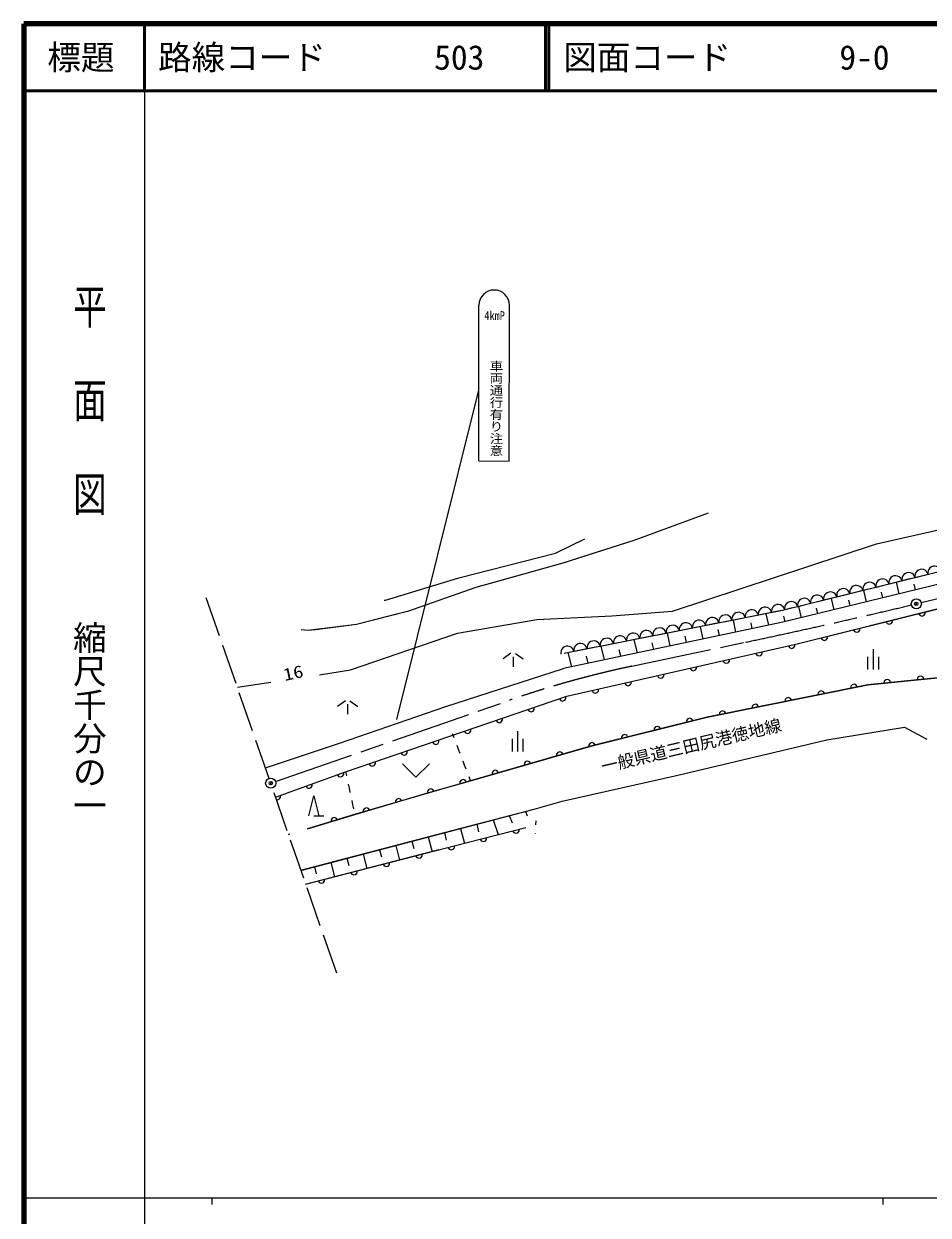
# Model space of a CAD drawing. Units: millimetres, scale not verified. Extents: x 40000 to 680000, y 20000 to 380000.
# Drawn here: x 40000 to 174750, y 202409 to 380000 of the extents above; entities that cross this region are included whole.
import ezdxf
from ezdxf.enums import TextEntityAlignment as Align

# ---------------------------------------------------------------- set-up
doc = ezdxf.new("R2010")
doc.units = ezdxf.units.MM
doc.header["$LTSCALE"] = 1000
doc.header["$PDMODE"] = 32
doc.header["$PDSIZE"] = 500
doc.linetypes.add('CHAIN', pattern=[18.5, 12, -1.5, 3.5, -1.5])
doc.linetypes.add('DASHED', pattern=[7.5, 6, -1.5])
for name, color, linetype, lineweight in [('M-BGD', 7, 'Continuous', 25), ('M-BGD-EXST', 7, 'Continuous', 25), ('M-BMK', 2, 'CHAIN', 13), ('M-BMK-SRVR', 3, 'Continuous', 25), ('M-STR-STRC', 7, 'Continuous', 25), ('M-TTL', 2, 'Continuous', 140), ('M-TTL-BAND', 7, 'Continuous', 25), ('M-TTL-LINE', 7, 'Continuous', 50)]:
    doc.layers.add(name, color=color, linetype=linetype, lineweight=lineweight)
for name, color, linetype in [('M-BMK-HTXT', 7, 'Continuous'), ('M-OTRS', 6, 'Continuous'), ('M-TTL-TXT', 7, 'Continuous')]:
    doc.layers.add(name, color=color, linetype=linetype)
doc.styles.add('@ＭＳ ゴシック', font='')
doc.styles.add('ＭＳ ゴシック', font='')
doc.styles.get('@ＭＳ ゴシック').set_extended_font_data('@MS Gothic')
doc.styles.get('ＭＳ ゴシック').set_extended_font_data('MS Gothic')

msp = doc.modelspace()

# ---------------------------------------------------------------- linework, layer by layer
at = {"layer": 'M-BGD'}
for p, q in [((141983, 307078), (133851, 304081)), ((169893, 296717), (168923, 296476)), ((170864, 296956), (169893, 296717)), ((170443, 295020), (170024, 296752)), ((171836, 297197), (170865, 296956)), ((172807, 297436), (171836, 297197)), ((173778, 297676), (172808, 297437)), ((174749, 297917), (173778, 297676)), ((163094, 295036), (162123, 294795)), ((164066, 295276), (163095, 295036)), ((165036, 295516), (164066, 295276)), ((166979, 295995), (165037, 295517)), ((165578, 293840), (165168, 295543)), ((167951, 296236), (166980, 295996)), ((168011, 294430), (167795, 295283)), ((168922, 296476), (167951, 296236)), ((172872, 295619), (172663, 296485)), ((155324, 293115), (154353, 292876)), ((156295, 293356), (155325, 293115)), ((155866, 291463), (155480, 293153)), ((157266, 293595), (156295, 293356)), ((158237, 293836), (157267, 293595)), ((159209, 294076), (158237, 293836)), ((160181, 294315), (159210, 294076)), ((161151, 294556), (160181, 294315)), ((160726, 292654), (160329, 294350)), ((162123, 294795), (161152, 294556)), ((163149, 293240), (162952, 294100)), ((146514, 291264), (145533, 291071)), ((147495, 291458), (146514, 291264)), ((148477, 291652), (147496, 291458)), ((149459, 291845), (148477, 291652)), ((150440, 292039), (149460, 291846)), ((151421, 292233), (150440, 292039)), ((150994, 290344), (150629, 292071)), ((152403, 292425), (151422, 292233)), ((153436, 290864), (153242, 291713)), ((154353, 292876), (153382, 292635)), ((158298, 292053), (158104, 292903)), ((137679, 289523), (136698, 289330)), ((138661, 289716), (137680, 289523)), ((139643, 289910), (138661, 289716)), ((140625, 290103), (139644, 289910)), ((141605, 290297), (140625, 290103)), ((141210, 288281), (140819, 290136)), ((142587, 290491), (141606, 290297)), ((143568, 290684), (142587, 290491)), ((143653, 288801), (143462, 289714)), ((144551, 290878), (143569, 290684)), ((145532, 291071), (144551, 290878)), ((146098, 289312), (145723, 291108)), ((148549, 289834), (148359, 290706)), ((128845, 287781), (127864, 287588)), ((129826, 287975), (128845, 287781)), ((130808, 288169), (129827, 287975)), ((131789, 288362), (130808, 288169)), ((131426, 286228), (130941, 288190)), ((132771, 288555), (131790, 288361)), ((133752, 288748), (132771, 288555)), ((133870, 286738), (133630, 287709)), ((134735, 288942), (133753, 288749)), ((135716, 289136), (134735, 288942)), ((136698, 289330), (135717, 289136)), ((136312, 287258), (135914, 289172)), ((138757, 287768), (138566, 288712)), ((120992, 286233), (120509, 286138)), ((121973, 286426), (120992, 286233)), ((121630, 284172), (121118, 286262)), ((122955, 286620), (121974, 286427)), ((123936, 286814), (122955, 286620)), ((124919, 287007), (123937, 286814)), ((125900, 287200), (124919, 287007)), ((126882, 287394), (125901, 287200)), ((126529, 285195), (126024, 287225)), ((127863, 287587), (126882, 287394)), ((128970, 285715), (128725, 286705)), ((124084, 284685), (123828, 285714)), ((71829, 281106), (76789, 281864)), ((103847, 274211), (104070, 273627)), ((75989, 269103), (83891, 271721)), ((83891, 271721), (87028, 272786)), ((104517, 272461), (104740, 271877)), ((104740, 271877), (104965, 271293)), ((105411, 270125), (105635, 269542)), ((77502, 264738), (87949, 268493)), ((87949, 268493), (88527, 268700)), ((87949, 268493), (88078, 267881)), ((105635, 269542), (105858, 268958)), ((88337, 266658), (88466, 266047)), ((106306, 267791), (106529, 267207)), ((106529, 267207), (106542, 267173)), ((88466, 266047), (88595, 265435)), ((88853, 264212), (88982, 263601)), ((88982, 263601), (89112, 262989)), ((115105, 262700), (116369, 263045)), ((81290, 253806), (115105, 262700)), ((82271, 260008), (89296, 262116)), ((109910, 261329), (110661, 259132)), ((112328, 261967), (112756, 260885)), ((114747, 262606), (115014, 261934)), ((116267, 261204), (116237, 260580)), ((102663, 259429), (102954, 258316)), ((105081, 260066), (105669, 257821)), ((106057, 257967), (114823, 260223)), ((107489, 260701), (107745, 259568)), ((116177, 259331), (116177, 259320)), ((79435, 259158), (79575, 259200)), ((79575, 259200), (79435, 259158)), ((81994, 251774), (106057, 257967)), ((95405, 257525), (95976, 255337)), ((97823, 258162), (98111, 257059)), ((100244, 258791), (100826, 256565)), ((81994, 251774), (101908, 256900)), ((90569, 256248), (91129, 254100)), ((92987, 256887), (93270, 255803)), ((83311, 254344), (83583, 253298)), ((85729, 254982), (86281, 252862)), ((88147, 255620), (88427, 254545))]:
    msp.add_line(p, q, dxfattribs=at)
at = {"layer": 'M-BGD', "linetype": 'DASHED'}
for p, q in [((76538, 267516), (66939, 295146)), ((86630, 238469), (77031, 266099))]:
    msp.add_line(p, q, dxfattribs=at)
at = {"layer": 'M-BGD'}
for points in [[(314797, 314915), (300925, 314499), (277896, 310859), (270340, 310024), (248254, 308270), (229926, 305981), (212355, 303484), (182499, 297970), (153094, 290786), (120404, 283911)], [(231727, 308770), (212392, 305837), (182452, 299821), (153050, 292553), (120509, 286138)], [(141983, 307078), (131032, 303042), (120299, 299594), (107361, 295960), (97151, 292406), (89586, 290453), (82317, 289544), (81307, 289655)], [(84037, 282972), (88653, 283678), (104631, 289191), (116460, 291200), (127633, 291771), (136674, 292443), (167062, 302484), (186836, 306943)], [(133851, 304081), (131032, 303042), (121992, 300138)], [(93702, 294078), (93904, 294107), (104799, 297393), (119211, 301114), (123612, 303224)], [(120801, 299755), (120299, 299594), (108773, 296356)], [(77500, 264743), (87946, 268502), (120900, 279754), (155239, 287586), (176641, 292921), (191569, 295581)], [(108773, 296356), (107361, 295960), (97151, 292406), (96935, 292351)], [(77500, 264743), (87946, 268502), (120900, 279754), (155239, 287586), (176641, 292921), (186743, 294722)], [(95726, 292038), (89586, 290453), (83475, 289688)], [(120900, 279754), (155242, 287577), (176644, 292911)], [(153381, 292636), (153050, 292553), (152403, 292425)], [(173334, 292096), (173500, 291831), (173790, 291717), (174093, 291799), (174286, 292043), (174304, 292339)], [(83475, 289688), (82317, 289544), (81307, 289655)], [(163631, 289678), (163797, 289413), (164087, 289299), (164389, 289380), (164583, 289625), (164601, 289919)], [(168482, 290887), (168649, 290622), (168939, 290508), (169242, 290590), (169435, 290834), (169452, 291128)], [(158779, 288469), (158946, 288203), (159236, 288090), (159538, 288171), (159732, 288416), (159749, 288710)], [(149046, 286174), (149208, 285905), (149496, 285786), (149800, 285861), (149998, 286102), (150022, 286396)], [(153921, 287286), (154083, 287017), (154371, 286897), (154675, 286973), (154873, 287214), (154896, 287508)], [(240350, 285252), (210913, 285420), (187034, 283605), (165769, 281465), (141819, 276621), (124454, 272299), (106542, 267173), (89286, 262113), (82271, 260008)], [(106542, 267173), (124463, 272302), (141829, 276623), (165772, 281455), (187043, 283608), (210916, 285410), (240294, 285245)], [(139297, 283950), (139459, 283682), (139746, 283563), (140050, 283638), (140248, 283878), (140271, 284172)], [(144172, 285062), (144333, 284793), (144621, 284674), (144925, 284749), (145123, 284990), (145147, 285284)], [(87028, 272786), (102856, 278245), (120417, 283904)], [(134422, 282838), (134584, 282570), (134871, 282451), (135175, 282527), (135373, 282766), (135396, 283060)], [(174121, 282305), (173994, 282592), (173722, 282745), (173411, 282708), (173185, 282494), (173126, 282205)], [(124672, 280615), (124833, 280346), (125122, 280227), (125425, 280303), (125624, 280543), (125647, 280838)], [(129546, 281726), (129709, 281458), (129996, 281339), (130300, 281415), (130499, 281655), (130522, 281949)], [(164195, 281146), (164039, 281419), (163755, 281545), (163450, 281477), (163245, 281242), (163215, 280948)], [(169146, 281804), (169019, 282091), (168747, 282245), (168437, 282207), (168210, 281993), (168151, 281705)], [(119829, 279389), (120018, 279139), (120318, 279051), (120611, 279158), (120784, 279417), (120776, 279712)], [(154393, 279163), (154238, 279436), (153953, 279563), (153647, 279494), (153444, 279259), (153413, 278965)], [(159294, 280155), (159139, 280427), (158854, 280553), (158549, 280486), (158344, 280250), (158314, 279956)], [(115098, 277773), (115287, 277523), (115585, 277435), (115880, 277542), (116052, 277801), (116044, 278096)], [(144592, 277181), (144437, 277454), (144152, 277580), (143846, 277512), (143642, 277277), (143612, 276984)], [(149492, 278172), (149337, 278445), (149053, 278572), (148747, 278503), (148543, 278268), (148512, 277975)], [(110367, 276158), (110555, 275907), (110854, 275819), (111148, 275926), (111321, 276185), (111312, 276480)], [(134860, 274889), (134693, 275154), (134403, 275267), (134100, 275186), (133907, 274942), (133890, 274647)], [(139712, 276096), (139545, 276362), (139255, 276475), (138953, 276393), (138759, 276150), (138742, 275854)], [(105634, 274542), (105823, 274291), (106122, 274203), (106417, 274310), (106588, 274570), (106581, 274865)], [(116369, 263045), (120210, 264126), (137461, 268009), (159636, 273265), (171220, 275152), (174554, 273367)], [(130008, 273681), (129841, 273946), (129551, 274060), (129249, 273979), (129055, 273734), (129037, 273440)], [(100903, 272927), (101092, 272676), (101390, 272588), (101684, 272694), (101857, 272954), (101849, 273250)], [(125156, 272474), (124989, 272739), (124699, 272853), (124397, 272771), (124203, 272527), (124186, 272232)], [(91439, 269695), (91628, 269445), (91927, 269356), (92221, 269463), (92393, 269722), (92386, 270018)], [(96171, 271311), (96360, 271060), (96658, 270972), (96953, 271079), (97126, 271338), (97117, 271634)], [(115536, 269746), (115360, 270007), (115065, 270109), (114766, 270017), (114582, 269767), (114574, 269472)], [(120343, 271123), (120167, 271382), (119872, 271485), (119573, 271393), (119389, 271142), (119381, 270848)], [(86715, 268059), (86907, 267812), (87207, 267728), (87500, 267840), (87669, 268102), (87656, 268397)], [(110729, 268371), (110552, 268631), (110258, 268734), (109959, 268642), (109774, 268391), (109767, 268096)], [(82010, 266366), (82203, 266118), (82503, 266035), (82795, 266146), (82964, 266410), (82951, 266705)], [(89296, 262116), (100698, 265491), (106542, 267173)], [(105923, 266992), (105745, 267250), (105450, 267352), (105151, 267258), (104968, 267006), (104963, 266710)], [(77622, 264391), (77798, 264342), (78090, 264454), (78259, 264716), (78246, 265011)], [(101125, 265585), (100947, 265843), (100652, 265944), (100353, 265851), (100170, 265599), (100165, 265303)], [(91529, 262770), (91351, 263029), (91056, 263130), (90757, 263036), (90574, 262784), (90569, 262489)], [(96327, 264178), (96149, 264436), (95854, 264537), (95555, 264443), (95372, 264192), (95367, 263896)], [(81287, 253814), (102672, 259431), (115105, 262700)], [(86735, 261348), (86556, 261605), (86261, 261704), (85963, 261609), (85781, 261356), (85778, 261060)], [(112837, 259712), (113006, 259448), (113296, 259337), (113598, 259421), (113790, 259666), (113805, 259961)], [(107994, 258465), (108163, 258201), (108455, 258091), (108756, 258174), (108947, 258420), (108963, 258715)], [(98380, 255992), (98549, 255727), (98840, 255617), (99142, 255700), (99334, 255946), (99349, 256241)], [(103222, 257238), (103392, 256973), (103683, 256863), (103984, 256946), (104177, 257192), (104191, 257487)], [(93538, 254746), (93708, 254481), (93998, 254370), (94300, 254454), (94492, 254700), (94506, 254995)], [(83854, 252252), (84023, 251988), (84314, 251878), (84616, 251961), (84807, 252207), (84823, 252502)], [(88696, 253499), (88865, 253235), (89156, 253124), (89457, 253208), (89649, 253453), (89664, 253749)]]:
    msp.add_lwpolyline(points, dxfattribs=at)
for centre, start, end in [((173776, 297688), 13.23264, 194.5339), ((175718, 298168), 13.23264, 194.5339), ((166005, 295767), 13.23264, 194.5339), ((167948, 296247), 13.23264, 194.5339), ((169890, 296727), 13.23264, 194.5339), ((171833, 297208), 13.23264, 194.5339), ((158235, 293847), 13.23264, 194.5339), ((160178, 294327), 13.23264, 194.5339), ((162120, 294807), 13.23264, 194.5339), ((164063, 295287), 13.23264, 194.5339), ((150438, 292050), 10.50268, 191.80394), ((152401, 292437), 10.50268, 191.80394), ((154350, 292886), 13.23264, 194.5339), ((156293, 293367), 13.23264, 194.5339), ((142585, 290502), 10.50268, 191.80394), ((144549, 290889), 10.50268, 191.80394), ((146512, 291276), 10.50268, 191.80394), ((148475, 291663), 10.50268, 191.80394), ((132769, 288566), 10.50268, 191.80394), ((134732, 288953), 10.50268, 191.80394), ((136696, 289341), 10.50268, 191.80394), ((138659, 289728), 10.50268, 191.80394), ((140622, 290115), 10.50268, 191.80394), ((124916, 287018), 10.50268, 191.80394), ((126880, 287405), 10.50268, 191.80394), ((128843, 287792), 10.50268, 191.80394), ((130806, 288179), 10.50268, 191.80394), ((120990, 286244), 10.50268, 191.80394), ((122953, 286631), 10.50268, 191.80394)]:
    msp.add_arc(centre, 1000, start, end, dxfattribs=at)
at = {"layer": 'M-BGD-EXST'}
for p, q in [((112582, 286162), (111415, 285329)), ((113249, 286161), (114415, 285327)), ((166536, 286763), (166534, 283763)), ((112915, 285661), (112914, 284161)), ((165735, 285664), (165734, 283764)), ((167335, 285662), (167334, 283762)), ((87915, 279077), (86747, 278244)), ((88581, 279076), (89747, 278242)), ((88248, 278576), (88246, 277076)), ((113573, 274537), (113570, 271537)), ((112772, 273437), (112770, 271537)), ((114372, 273436), (114370, 271536)), ((96429, 269693), (98427, 267691)), ((98427, 267691), (100429, 269689)), ((82455, 261929), (83208, 264928)), ((83208, 264928), (83955, 261928)), ((83205, 261928), (84705, 261927))]:
    msp.add_line(p, q, dxfattribs=at)
at = {"layer": 'M-BMK'}
for p, q in [((173713, 293717), (182134, 295731)), ((130592, 284239), (147532, 287817)), ((77493, 267053), (112370, 279170))]:
    msp.add_line(p, q, dxfattribs=at)
for centre, radius, start, end in [((-58543, 1263386), 997096, 281.92758, 283.38352), ((161596, 137478), 150000, 101.92869, 109.15788)]:
    msp.add_arc(centre, radius, start, end, dxfattribs=at)
at = {"layer": 'M-BMK-SRVR'}
for centre in [(172983, 293542), (76784, 266807)]:
    msp.add_circle(centre, 750, dxfattribs=at)
for p in [(172983, 293542), (76784, 266807)]:
    msp.add_point(p, dxfattribs=at)
at = {"layer": 'M-OTRS'}
msp.add_point((76784, 266807), dxfattribs=at)
at = {"layer": 'M-STR-STRC'}
for p, q in [((107790, 314835), (107810, 338056)), ((112338, 314831), (112358, 338052)), ((95570, 276277), (107799, 325370)), ((107790, 314835), (112338, 314831))]:
    msp.add_line(p, q, dxfattribs=at)
msp.add_arc((110084, 338047), 2274, 0.14782, 179.75213, dxfattribs=at)
at = {"layer": 'M-TTL'}
for p, q in [((40000, 380000), (40000, 20000)), ((680000, 380000), (40000, 380000))]:
    msp.add_line(p, q, dxfattribs=at)
at = {"layer": 'M-TTL-BAND'}
for p, q in [((58000, 370000), (58000, 20000)), ((40000, 205000), (579000, 205000)), ((68000, 205000), (68000, 204000)), ((168000, 205000), (168000, 204000))]:
    msp.add_line(p, q, dxfattribs=at)
at = {"layer": 'M-TTL-LINE'}
for p, q in [((58000, 380000), (58000, 370000)), ((117750, 380000), (117750, 370000)), ((118250, 380000), (118250, 370000)), ((40000, 370000), (680000, 370000))]:
    msp.add_line(p, q, dxfattribs=at)

# ---------------------------------------------------------------- texts
at = {"layer": 'M-BGD', "style": 'ＭＳ ゴシック', "width": 1.2}
msp.add_text('16', height=1833, rotation=12.057, dxfattribs=at).set_placement((78979, 281491), align=Align.BOTTOM_LEFT)
at = {"layer": 'M-BMK-HTXT', "style": 'ＭＳ ゴシック'}
msp.add_text('一般県道三田尻港徳地線', height=1833, rotation=13.18, dxfattribs=at).set_placement((153157, 274110), align=Align.BOTTOM_RIGHT)
at = {"layer": 'M-STR-STRC', "style": 'ＭＳ ゴシック', "width": 0.85}
msp.add_text('4kmP', height=1320, rotation=359.95, dxfattribs=at).set_placement((108626, 335454), align=Align.BOTTOM_LEFT)
at = {"layer": 'M-STR-STRC', "style": '@ＭＳ ゴシック', "width": 0.9}
msp.add_text('車両通行有り注意', height=1466, rotation=269.95, dxfattribs=at).set_placement((109215, 315484), align=Align.BOTTOM_RIGHT)
at = {"layer": 'M-TTL-BAND', "style": '@ＭＳ ゴシック', "width": 1.4}
msp.add_text('平  面  図', height=3666, rotation=270, dxfattribs=at).set_placement((49777, 306475), align=Align.MIDDLE_RIGHT)
at = {"layer": 'M-TTL-BAND', "style": '@ＭＳ ゴシック'}
msp.add_text('縮尺千分の一', height=3666, rotation=270, dxfattribs=at).set_placement((49777, 261030), align=Align.MIDDLE_RIGHT)
at = {"layer": 'M-TTL-TXT', "style": 'ＭＳ ゴシック'}
msp.add_text('標題', height=3666, dxfattribs=at).set_placement((48500, 375000), align=Align.MIDDLE_CENTER)
for s, p in [('路線コード', (60000, 375000)), ('503', (101142, 375000)), ('図面コード', (120380, 375000)), ('9-0', (161521, 375000))]:
    msp.add_text(s, height=3666, dxfattribs=at).set_placement(p, align=Align.MIDDLE_LEFT)

doc.saveas('drawing.dxf')
